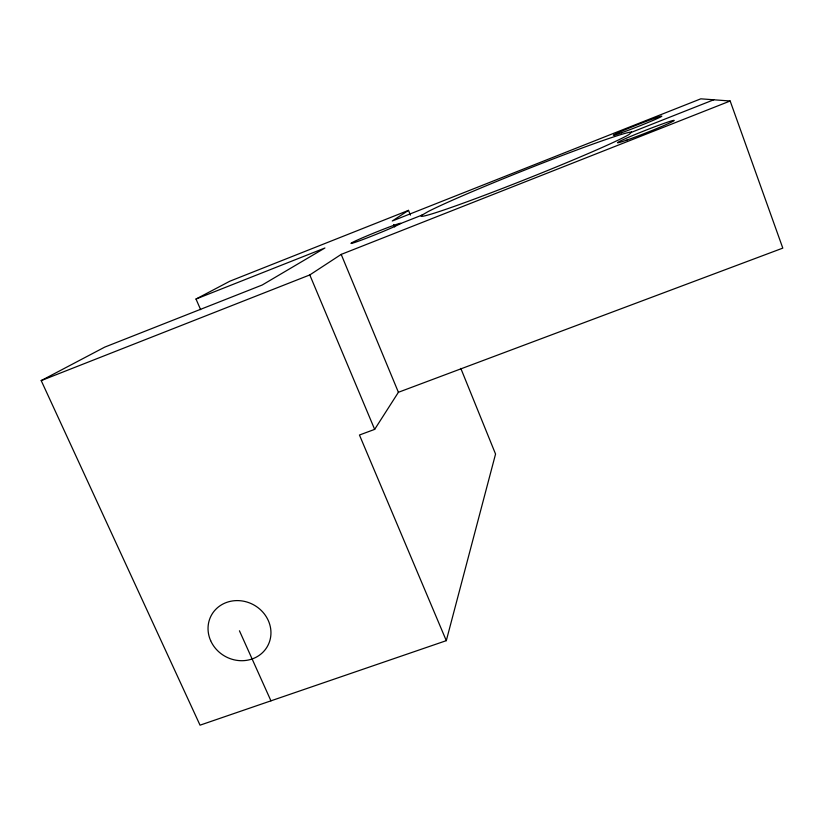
<?xml version="1.0" encoding="UTF-8"?>
<svg xmlns="http://www.w3.org/2000/svg" width="824" height="824" viewBox="0 0 824 824"><rect width="100%" height="100%" fill="white"/><g stroke="black" fill="none" stroke-linecap="round" stroke-linejoin="round"><path stroke-width="1.24" d="M200.634 309.649L195.999 299.04L324.924 247.993L262.187 285.022L104.71 347.131L41.2 380.595L200.036 725.171L446.299 640.66L495.554 454.055L460.822 368.41M446.299 640.66L359.449 435.021L374.663 429.376L398.404 392.286L782.8 248.117L730.167 101.002L700.802 98.829L392.276 220.987L408.508 210.367L410.424 215.105M41.2 380.595L309.793 274.938L341.198 254.4L730.167 101.002M195.999 299.04L229.906 281.18L408.508 210.367M400.34 223.654A26.832 1.04 -22 0 0 366.721 235.994A26.832 1.04 -22 0 0 360.181 240.546A26.832 1.04 -22 0 0 400.34 223.654L422.238 215.002M631.287 132.376L713.749 99.786M239.444 630.793L270.952 700.843M309.793 274.938L374.663 429.376M341.198 254.4L398.404 392.286M393.728 224.561L394.686 226.94M631.472 132.201L629.258 134.353A113.331 4.46 -21.7 0 1 509.253 185.781A113.331 4.46 -21.7 0 1 421.692 215.322L428.089 211.593A113.331 4.46 -21.7 0 1 542.82 162.967A113.331 4.46 -21.7 0 1 631.472 132.201M626.982 140.028A30.509 1.288 -21.5 0 0 673.589 120.963A30.509 1.288 -21.5 0 0 636.694 133.869A30.509 1.288 -21.5 0 0 626.982 140.028M621.615 132.746A26.018 0.937 -21.5 0 0 661.456 116.493A26.018 0.937 -21.5 0 0 630.267 127.627A26.018 0.937 -21.5 0 0 621.615 132.746M210.656 640.67A32.043 29.437 28.7 0 0 264.813 650.177A32.043 29.437 28.7 0 0 243.018 601.098A32.043 29.437 28.7 0 0 210.656 640.67"/></g></svg>
